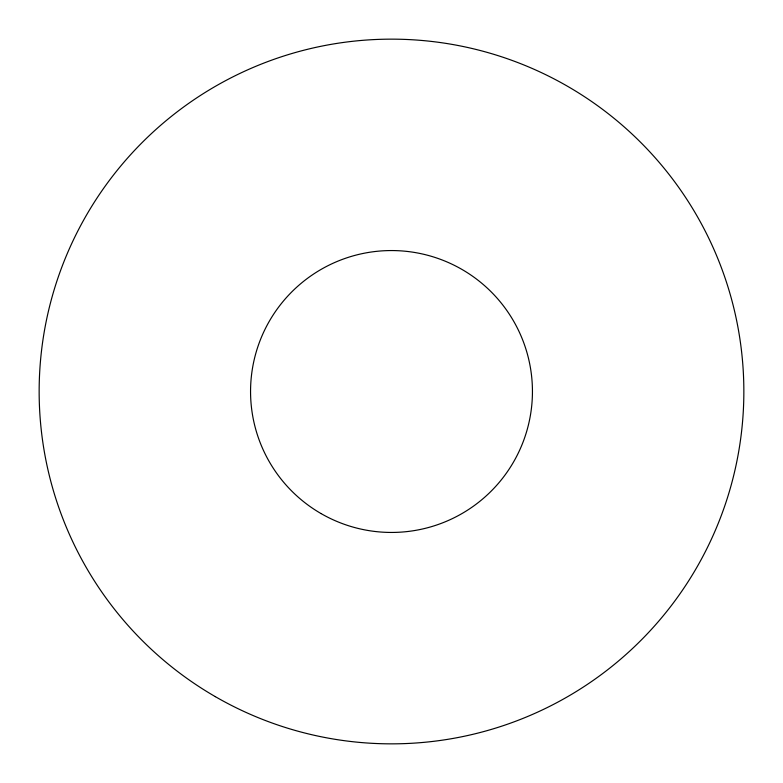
<?xml version="1.0" encoding="UTF-8"?>
<svg xmlns="http://www.w3.org/2000/svg" width="783" height="783" viewBox="0 0 783 783"><rect width="100%" height="100%" fill="white"/><g stroke="black" fill="none" stroke-linecap="round" stroke-linejoin="round"><path stroke-width="1.17" d="M215.325 696.645A352.35 352.35 0 0 0 743.85 391.5A352.35 352.35 0 0 0 215.325 86.355A352.35 352.35 0 0 0 215.325 696.645M321.03 513.56A140.94 140.94 0 0 0 532.44 391.5A140.94 140.94 0 0 0 321.03 269.44A140.94 140.94 0 0 0 321.03 513.56"/></g></svg>
